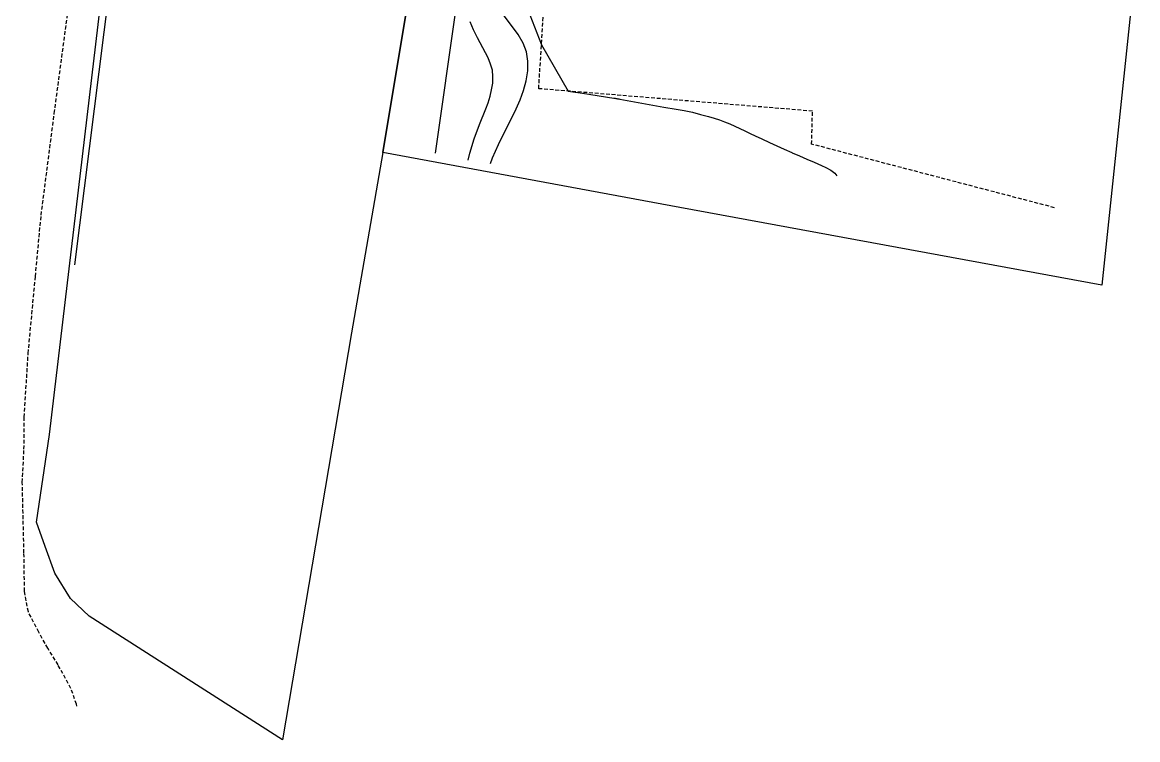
# Model space of a CAD drawing. Header units: inches. Extents: x 179221 to 180407, y 654181 to 655021.
# Drawn here: x 180217.4 to 180291.5, y 654242.1 to 654289.7 of the extents above; entities that cross this region are included whole.
import ezdxf

# ---------------------------------------------------------------- set-up
doc = ezdxf.new("R2010")
doc.units = ezdxf.units.IN
doc.header["$MEASUREMENT"] = 0
doc.linetypes.add('HIDDEN', pattern=[0.375, 0.25, -0.125])
for name, color, linetype in [('1506', 42, 'Continuous'), ('1507', 32, 'Continuous'), ('2404', 6, 'HIDDEN'), ('2602', 161, 'Continuous'), ('H0010A', 41, 'Continuous')]:
    doc.layers.add(name, color=color, linetype=linetype)

msp = doc.modelspace()

# ---------------------------------------------------------------- linework, layer by layer
at = {"layer": '1506', "lineweight": -3, "elevation": 58}
for points in [[(180248.504, 654280.31), (180248.644, 654280.686), (180249.033, 654281.567), (180250.208, 654283.923), (180250.474, 654284.533), (180250.698, 654285.155), (180250.859, 654285.797), (180250.977, 654286.452), (180250.982, 654287.096), (180250.895, 654287.716), (180250.667, 654288.298), (180250.345, 654288.856), (180248.229, 654291.69)], [(180250.65, 654291.39), (180251.88, 654288.17), (180253.65, 654285.11), (180253.969, 654285.063), (180254.129, 654285.039), (180254.289, 654285.015), (180254.448, 654284.991), (180254.608, 654284.967), (180256.676, 654284.649), (180256.726, 654284.641), (180256.776, 654284.633), (180256.826, 654284.624), (180256.876, 654284.616), (180256.925, 654284.607), (180256.975, 654284.598), (180257.025, 654284.589), (180257.075, 654284.579), (180259.03, 654284.223), (180259.275, 654284.178), (180259.52, 654284.135), (180259.765, 654284.093), (180260.01, 654284.051), (180260.812, 654283.918), (180261.359, 654283.816), (180261.903, 654283.701), (180262.442, 654283.565), (180262.978, 654283.416), (180263.334, 654283.309), (180263.687, 654283.195), (180264.035, 654283.07), (180264.377, 654282.93), (180264.716, 654282.779), (180265.051, 654282.621), (180265.387, 654282.463), (180265.723, 654282.306), (180266.059, 654282.149), (180266.514, 654281.936), (180267.007, 654281.707), (180267.501, 654281.48), (180267.996, 654281.254), (180268.492, 654281.03), (180268.521, 654281.018), (180269.003, 654280.803), (180269.487, 654280.591), (180269.972, 654280.383), (180270.459, 654280.176), (180270.76, 654280.05), (180271.078, 654279.872), (180271.36, 654279.656), (180271.494, 654279.496)]]:
    msp.add_lwpolyline(points, dxfattribs=at)
at = {"layer": '1507', "lineweight": -3, "elevation": 57.5}
msp.add_lwpolyline([(180247.023, 654280.518), (180247.122, 654280.982), (180247.413, 654281.94), (180247.76, 654282.883), (180248.194, 654283.924), (180248.348, 654284.341), (180248.48, 654284.764), (180248.576, 654285.196), (180248.65, 654285.634), (180248.664, 654286.07), (180248.626, 654286.495), (180248.511, 654286.907), (180248.343, 654287.309), (180247.629, 654288.646), (180247.38, 654289.167), (180247.162, 654289.699)], dxfattribs=at)
at = {"layer": '2404'}
for points in [[(180221.059, 654244.292, 55.423), (180221.02, 654244.41, 55.42), (180220.66, 654245.46, 55.42), (180219.8, 654247.03, 55.31), (180219.12, 654248.13, 55.28), (180218.52, 654249.2, 55.3), (180217.83, 654250.55, 55.36), (180217.58, 654251.92, 55.41), (180217.54, 654254.46, 55.44), (180217.43, 654259.14, 55.4), (180217.54, 654261.34, 55.47), (180217.56, 654263.47, 55.47), (180217.82, 654267.7, 55.57), (180218.3, 654272.81, 55.65), (180218.68, 654276.87, 55.81), (180219.55, 654283.63, 56), (180222.24, 654303.64, 56.61), (180224.51, 654317.5, 56.9), (180227.07, 654332.37, 57.28), (180231.67, 654356.63, 57.88), (180234.49, 654373.07, 58.27)], [(180285.93, 654277.37, 57.75), (180269.81, 654281.59, 57.89), (180269.87, 654283.78, 57.78), (180251.7, 654285.27, 58.03), (180252.06, 654291.07, 57.97), (180248.3, 654291.91, 58.05), (180248.76, 654295.44, 58.03), (180252.83, 654294.99, 57.97), (180253.11, 654296.6, 58)]]:
    msp.add_polyline3d(points, dxfattribs=at)
at = {"layer": '2602'}
for points in [[(180247.6, 654300.42, 58.2), (180244.82, 654280.99, 58.4)], [(180223.82, 654296.77, 57.02), (180220.9, 654273.57, 56.68)]]:
    msp.add_polyline3d(points, dxfattribs=at)
at = {"layer": 'H0010A', "linetype": 'Continuous', "flags": 128}
for points in [[(180289.06, 654272.22), (180261.07, 654277.39), (180241.35, 654281.03), (180242.18, 654285.96), (180243.33, 654292.87), (180249.38, 654329.14), (180250.62, 654329.01), (180278.95, 654325.96), (180277.52, 654311), (180290.37, 654309.08), (180289.05, 654295.41), (180291.45, 654295.45), (180291.37, 654294.11), (180289.06, 654272.22)], [(180234.703, 654242.063), (180221.859, 654250.25), (180220.625, 654251.438), (180219.594, 654253.125), (180218.938, 654254.875), (180218.375, 654256.5), (180219.234, 654262.312), (180223.359, 654297), (180243.33, 654292.87), (180242.18, 654285.96), (180241.35, 654281.03), (180239.266, 654269.063), (180234.703, 654242.063)]]:
    msp.add_lwpolyline(points, close=True, dxfattribs=at)

doc.saveas('drawing.dxf')
